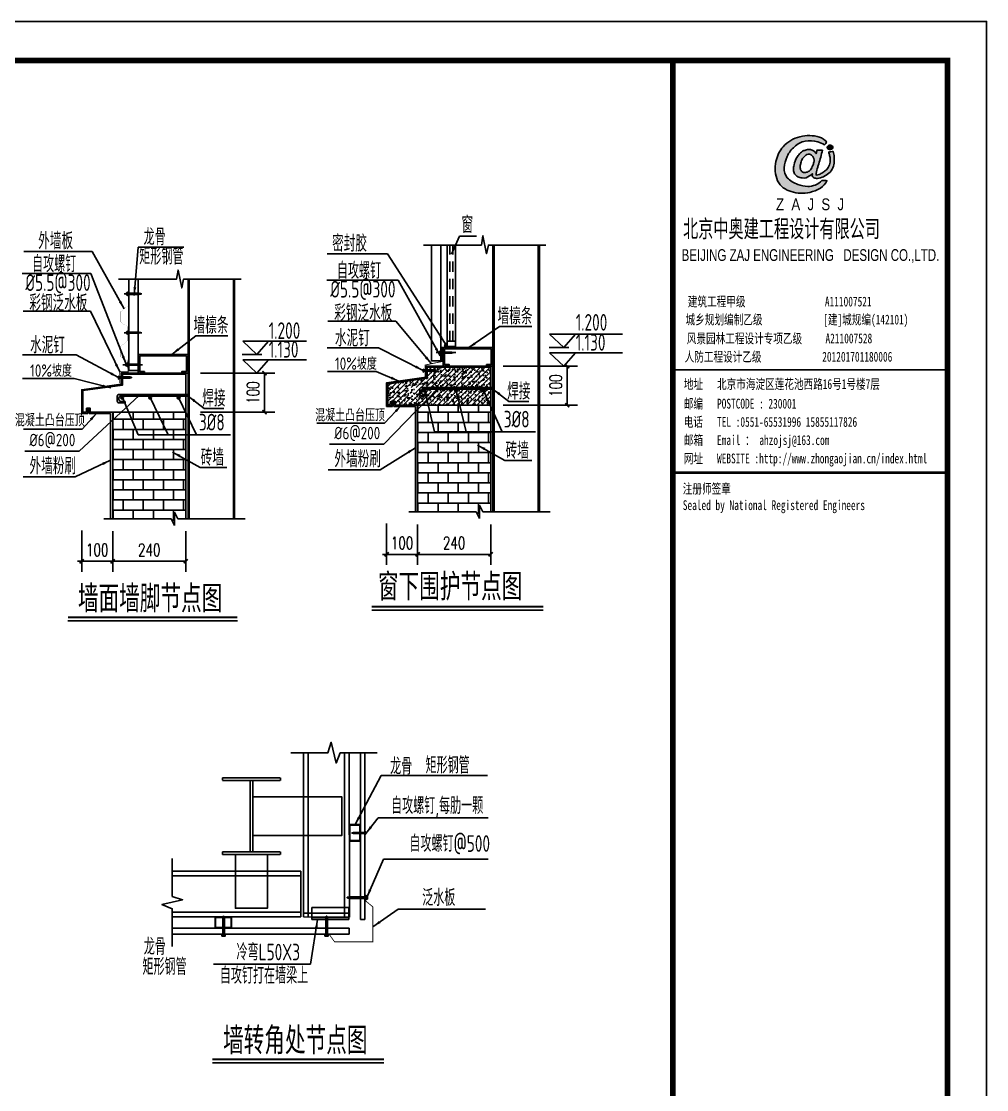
# Model space of a CAD drawing. Extents: x -89996 to 1006241, y -2176 to 440573.
# Drawn here: x 664828 to 699685, y 236336 to 274896 of the extents above; entities that cross this region are included whole.
import ezdxf
from ezdxf.enums import TextEntityAlignment as Align

# ---------------------------------------------------------------- set-up
doc = ezdxf.new("R2010")
doc.units = 0
doc.header["$LTSCALE"] = 1000
doc.header["$MEASUREMENT"] = 0
doc.linetypes.add('x2', pattern=[1.25, 0.75, -0.5])
for name, color, linetype in [('8', 3, 'Continuous'), ('ADIM', 3, 'Continuous'), ('AXIS', 3, 'Continuous'), ('BOLT', 251, 'Continuous'), ('GZ', 50, 'Continuous'), ('LT', 27, 'Continuous'), ('PUB_DIM', 3, 'Continuous'), ('PUB_TEXT', 7, 'Continuous'), ('PUB_TITLE', 4, 'Continuous'), ('TEXT', 7, 'Continuous'), ('WINDOW', 4, 'Continuous'), ('图签', 3, 'Continuous')]:
    doc.layers.add(name, color=color, linetype=linetype)
doc.styles.add('_gyy_title_Arial', font='arial.ttf', dxfattribs={"width": 0.7})
doc.styles.add('_gyy_title_ST', font='', dxfattribs={"width": 0.8})
doc.styles.add('_TCH_DIM_T3', font='SIMPLEX', dxfattribs={"width": 0.705882, "bigfont": 'GBCBIG'})
doc.styles.add('C', font='tssdeng.shx', dxfattribs={"height": 3, "bigfont": 'tssdchn.shx'})
doc.styles.add('HZ', font='txt.shx', dxfattribs={"width": 0.8, "bigfont": '000hztxt.shx'})
doc.styles.add('TSSD_Norm', font='tssdeng.shx', dxfattribs={"bigfont": 'hztxt.shx'})
doc.styles.add('标准字体', font='tssdeng.shx', dxfattribs={"width": 0.7, "bigfont": 'tssdchn.shx'})
doc.styles.get('_gyy_title_ST').set_extended_font_data('SimSun')
doc.dimstyles.new('_TCH_ARCH&&150', dxfattribs={"dimtxt": 446.25, "dimasz": 150, "dimexe": 375, "dimexo": 450, "dimgap": 189.375, "dimtad": 1, "dimdec": 0, "dimzin": 0, "dimdsep": 46, "dimtxsty": '_TCH_DIM_T3', "dimblk": 'ARCHTICK', "dimcen": 0.09, "dimclrt": 7, "dimazin": 2, "dimtfac": 1, "dimtdec": 0, "dimtix": 1, "dimtmove": 2, "dimatfit": 3, "dimfxl": 0, "dimtolj": 1, "dimtzin": 0, "dimarcsym": 0})
doc.dimstyles.new('TCH-200-1', dxfattribs={"dimtxt": 595, "dimasz": 200, "dimexe": 500, "dimexo": 600, "dimgap": 252.5, "dimtad": 1, "dimdec": 0, "dimzin": 0, "dimdsep": 46, "dimtxsty": '_TCH_DIM_T3', "dimblk": 'ARCHTICK', "dimcen": 0.09, "dimclrd": 3, "dimclre": 3, "dimclrt": 7, "dimazin": 2, "dimtfac": 1, "dimtdec": 0, "dimtix": 1, "dimtmove": 2, "dimatfit": 3, "dimfxl": 0, "dimtolj": 1, "dimtzin": 0, "dimarcsym": 0})

# ---------------------------------------------------------------- blocks, each defined once
blk = doc.blocks.new('_ArchTick')
at = {"color": 0, "linetype": 'ByBlock', "const_width": 0.4}
blk.add_lwpolyline([(-0.5, -0.5), (0.5, 0.5)], dxfattribs=at)
blk = doc.blocks.new('*X99')
at = {"color": 0}
for p, q in [((903710.7, -307545.5), (903713.7, -307542.6)), ((903710.7, -307554.3), (903716.7, -307548.3)), ((903710.7, -307563.2), (903716.7, -307557.2)), ((903710.7, -307572), (903716.7, -307566)), ((903710.7, -307580.9), (903716.7, -307574.9)), ((903710.7, -307589.7), (903716.7, -307583.7)), ((903710.7, -307598.5), (903716.7, -307592.5)), ((903712.2, -307606), (903716.1, -307602))]:
    blk.add_line(p, q, dxfattribs=at)
blk = doc.blocks.new('AUDIT_I_040821143925-1')
at = {"linetype": 'Continuous', "ltscale": 20, "xscale": -0.899999999919668, "yscale": 0.8999999999068677, "zscale": 0.9, "rotation": 269.9996944201824}
blk.add_blockref('*X99', (276843.2, -813343.8), dxfattribs=at)
blk = doc.blocks.new('GD')
at = {"linetype": 'Continuous', "ltscale": 20}
for p, q in [((0, 1.3), (15, 3.6)), ((0, -1.3), (0, 1.3)), ((15, 3.6), (137.5, 3.6)), ((108.1, -3.6), (108.1, 3.6)), ((137.5, -9.7), (137.5, 9.7)), ((137.5, 9.7), (140.8, 9.7)), ((140.8, -9.7), (140.8, 9.7)), ((148.5, 7.5), (140.8, 7.5)), ((148.5, 3.4), (140.8, 3.4)), ((150, -5.5), (150, 5.4)), ((0, -1.3), (15, -3.6)), ((15, -3.6), (137.5, -3.6)), ((137.5, -9.7), (140.8, -9.7)), ((148.5, -3.4), (140.8, -3.4)), ((148.5, -7.5), (140.8, -7.5))]:
    blk.add_line(p, q, dxfattribs=at)
blk.add_ellipse((148.5, 5.4), major_axis=(0, 2.08), ratio=0.698493, start_param=3.141597, end_param=6.28319, dxfattribs=at)
at = {"linetype": 'Continuous', "ltscale": 20, "extrusion": (0, 0, -1)}
for centre, major_axis, ratio, start_param, end_param in [((148.5, 0), (0, 3.37), 0.429967, -0.000017, 3.141602), ((148.5, -5.5), (0, 2.08), 0.698493, -0.000005, 3.141588)]:
    blk.add_ellipse(centre, major_axis=major_axis, ratio=ratio, start_param=start_param, end_param=end_param, dxfattribs=at)
at = {"layer": 'PUB_TEXT', "xscale": 1.825602383585646, "yscale": 1.341960000107064, "zscale": 1.34196}
blk.add_blockref('AUDIT_I_040821143925-1', (0, 0), dxfattribs=at)
blk = doc.blocks.new('*D337')
at = {"layer": 'Defpoints', "color": 0, "transparency": 16777216}
for p in [(668126, 256939), (670767, 256939), (670767, 255406)]:
    blk.add_point(p, dxfattribs=at)
at = {"layer": 'PUB_DIM', "color": 0, "lineweight": -2, "transparency": 16777216}
for p, q in [((668126, 256489), (668126, 255031)), ((670767, 256489), (670767, 255031)), ((668126, 255406), (670767, 255406))]:
    blk.add_line(p, q, dxfattribs=at)
at = {"layer": 'PUB_DIM', "color": 0, "lineweight": -2, "transparency": 16777216, "xscale": 150, "yscale": 150, "zscale": 150, "rotation": 180}
blk.add_blockref('_ArchTick', (668126, 255406), dxfattribs=at)
at = {"layer": 'PUB_DIM', "color": 0, "lineweight": -2, "transparency": 16777216, "xscale": 150, "yscale": 150, "zscale": 150}
blk.add_blockref('_ArchTick', (670767, 255406), dxfattribs=at)
at = {"layer": 'PUB_DIM', "color": 7, "transparency": 16777216, "insert": (669447, 255818), "char_height": 446.2, "attachment_point": 5, "style": '_TCH_DIM_T3'}
blk.add_mtext('\\A1;240', dxfattribs=at)
blk = doc.blocks.new('*D338')
at = {"layer": 'Defpoints', "color": 0, "transparency": 16777216}
for p in [(670846, 262199), (670846, 260788), (673610, 260788)]:
    blk.add_point(p, dxfattribs=at)
at = {"layer": 'PUB_DIM', "color": 0, "lineweight": -2, "transparency": 16777216}
for p, q in [((671296, 262199), (673985, 262199)), ((673610, 262199), (673610, 260788)), ((671296, 260788), (673985, 260788))]:
    blk.add_line(p, q, dxfattribs=at)
at = {"layer": 'PUB_DIM', "color": 0, "lineweight": -2, "transparency": 16777216, "xscale": 150, "yscale": 150, "zscale": 150}
for p, rotation in [((673610, 262199), 90), ((673610, 260788), 270)]:
    blk.add_blockref('_ArchTick', p, dxfattribs=dict(at, rotation=rotation))
at = {"layer": 'PUB_DIM', "color": 7, "transparency": 16777216, "insert": (673198, 261494), "char_height": 446.2, "attachment_point": 5, "rotation": 90, "style": '_TCH_DIM_T3'}
blk.add_mtext('\\A1;100', dxfattribs=at)
blk = doc.blocks.new('*D339')
at = {"layer": 'Defpoints', "color": 0, "transparency": 16777216}
for p in [(667008, 256971), (668126, 256939), (667008, 255406)]:
    blk.add_point(p, dxfattribs=at)
at = {"layer": 'PUB_DIM', "color": 0, "lineweight": -2, "transparency": 16777216}
for p, q in [((667008, 256521), (667008, 255031)), ((668126, 256489), (668126, 255031)), ((667008, 255406), (666858, 255406)), ((668126, 255406), (667008, 255406)), ((668126, 255406), (668276, 255406))]:
    blk.add_line(p, q, dxfattribs=at)
at = {"layer": 'PUB_DIM', "color": 0, "lineweight": -2, "transparency": 16777216, "xscale": 150, "yscale": 150, "zscale": 150}
blk.add_blockref('_ArchTick', (667008, 255406), dxfattribs=at)
at = {"layer": 'PUB_DIM', "color": 0, "lineweight": -2, "transparency": 16777216, "xscale": 150, "yscale": 150, "zscale": 150, "rotation": 180}
blk.add_blockref('_ArchTick', (668126, 255406), dxfattribs=at)
at = {"layer": 'PUB_DIM', "color": 7, "transparency": 16777216, "insert": (667567, 255818), "char_height": 446.2, "attachment_point": 5, "style": '_TCH_DIM_T3'}
blk.add_mtext('\\A1;100', dxfattribs=at)
blk = doc.blocks.new('*U335')
at = {"layer": '8', "color": 7, "linetype": 'Continuous'}
for points in [[(394895, -455903, -43641), (394896, -455916, -43641), (394896, -455889, -43641)], [(394896, -455889, -43641), (394900, -455929, -43641), (394900, -455876, -43641)], [(394896, -455916, -43641), (394896, -455889, -43641), (394900, -455929, -43641)], [(394900, -455876, -43641), (394907, -455941, -43641), (394907, -455865, -43641)], [(394900, -455929, -43641), (394900, -455876, -43641), (394907, -455941, -43641)], [(394907, -455865, -43641), (394915, -455951, -43641), (394915, -455854, -43641)], [(394907, -455941, -43641), (394907, -455865, -43641), (394915, -455951, -43641)], [(394915, -455854, -43641), (394926, -455960, -43641), (394926, -455846, -43641)], [(394915, -455951, -43641), (394915, -455854, -43641), (394926, -455960, -43641)], [(394926, -455846, -43641), (394938, -455966, -43641), (394938, -455839, -43641)], [(394926, -455960, -43641), (394926, -455846, -43641), (394938, -455966, -43641)], [(394938, -455839, -43641), (394950, -455970, -43641), (394950, -455835, -43641)], [(394938, -455966, -43641), (394938, -455839, -43641), (394950, -455970, -43641)], [(394950, -455835, -43641), (394964, -455971, -43641), (394964, -455834, -43641)], [(394950, -455970, -43641), (394950, -455835, -43641), (394964, -455971, -43641)]]:
    blk.add_solid(points, dxfattribs=at)
at = {"layer": '8', "color": 7, "linetype": 'Continuous', "extrusion": (0, 0, -1)}
for points in [[(-394964, -455971, 43641), (-394964, -455834, 43641), (-394977, -455970, 43641)], [(-394964, -455834, 43641), (-394977, -455970, 43641), (-394977, -455835, 43641)], [(-394977, -455970, 43641), (-394977, -455835, 43641), (-394990, -455966, 43641)], [(-394977, -455835, 43641), (-394990, -455966, 43641), (-394990, -455839, 43641)], [(-394990, -455966, 43641), (-394990, -455839, 43641), (-395002, -455960, 43641)], [(-394990, -455839, 43641), (-395002, -455960, 43641), (-395002, -455846, 43641)], [(-395002, -455960, 43641), (-395002, -455846, 43641), (-395012, -455951, 43641)], [(-395002, -455846, 43641), (-395012, -455951, 43641), (-395012, -455854, 43641)], [(-395012, -455951, 43641), (-395012, -455854, 43641), (-395021, -455941, 43641)], [(-395012, -455854, 43641), (-395021, -455941, 43641), (-395021, -455865, 43641)], [(-395021, -455941, 43641), (-395021, -455865, 43641), (-395027, -455929, 43641)], [(-395021, -455865, 43641), (-395027, -455929, 43641), (-395027, -455876, 43641)], [(-395027, -455929, 43641), (-395027, -455876, 43641), (-395031, -455916, 43641)], [(-395027, -455876, 43641), (-395031, -455916, 43641), (-395031, -455889, 43641)], [(-395031, -455916, 43641), (-395031, -455889, 43641), (-395033, -455903, 43641)]]:
    blk.add_solid(points, dxfattribs=at)
blk = doc.blocks.new('*U336')
at = {"layer": '8', "color": 7, "linetype": 'Continuous'}
for points in [[(397347, -455903, -43641), (397348, -455916, -43641), (397348, -455889, -43641)], [(397348, -455889, -43641), (397352, -455929, -43641), (397352, -455876, -43641)], [(397348, -455916, -43641), (397348, -455889, -43641), (397352, -455929, -43641)], [(397352, -455876, -43641), (397358, -455941, -43641), (397358, -455865, -43641)], [(397352, -455929, -43641), (397352, -455876, -43641), (397358, -455941, -43641)], [(397358, -455865, -43641), (397367, -455951, -43641), (397367, -455854, -43641)], [(397358, -455941, -43641), (397358, -455865, -43641), (397367, -455951, -43641)], [(397367, -455854, -43641), (397377, -455960, -43641), (397377, -455846, -43641)], [(397367, -455951, -43641), (397367, -455854, -43641), (397377, -455960, -43641)], [(397377, -455846, -43641), (397389, -455966, -43641), (397389, -455839, -43641)], [(397377, -455960, -43641), (397377, -455846, -43641), (397389, -455966, -43641)], [(397389, -455839, -43641), (397402, -455970, -43641), (397402, -455835, -43641)], [(397389, -455966, -43641), (397389, -455839, -43641), (397402, -455970, -43641)], [(397402, -455835, -43641), (397415, -455971, -43641), (397415, -455834, -43641)], [(397402, -455970, -43641), (397402, -455835, -43641), (397415, -455971, -43641)]]:
    blk.add_solid(points, dxfattribs=at)
at = {"layer": '8', "color": 7, "linetype": 'Continuous', "extrusion": (0, 0, -1)}
for points in [[(-397415, -455971, 43641), (-397415, -455834, 43641), (-397429, -455970, 43641)], [(-397415, -455834, 43641), (-397429, -455970, 43641), (-397429, -455835, 43641)], [(-397429, -455970, 43641), (-397429, -455835, 43641), (-397442, -455966, 43641)], [(-397429, -455835, 43641), (-397442, -455966, 43641), (-397442, -455839, 43641)], [(-397442, -455966, 43641), (-397442, -455839, 43641), (-397454, -455960, 43641)], [(-397442, -455839, 43641), (-397454, -455960, 43641), (-397454, -455846, 43641)], [(-397454, -455960, 43641), (-397454, -455846, 43641), (-397464, -455951, 43641)], [(-397454, -455846, 43641), (-397464, -455951, 43641), (-397464, -455854, 43641)], [(-397464, -455951, 43641), (-397464, -455854, 43641), (-397473, -455941, 43641)], [(-397464, -455854, 43641), (-397473, -455941, 43641), (-397473, -455865, 43641)], [(-397473, -455941, 43641), (-397473, -455865, 43641), (-397479, -455929, 43641)], [(-397473, -455865, 43641), (-397479, -455929, 43641), (-397479, -455876, 43641)], [(-397479, -455929, 43641), (-397479, -455876, 43641), (-397483, -455916, 43641)], [(-397479, -455876, 43641), (-397483, -455916, 43641), (-397483, -455889, 43641)], [(-397483, -455916, 43641), (-397483, -455889, 43641), (-397484, -455903, 43641)]]:
    blk.add_solid(points, dxfattribs=at)
blk = doc.blocks.new('*D340')
at = {"layer": 'Defpoints', "color": 0, "transparency": 16777216}
for p in [(679135, 257190), (681776, 257190), (681776, 255658)]:
    blk.add_point(p, dxfattribs=at)
at = {"layer": 'PUB_DIM', "color": 0, "lineweight": -2, "transparency": 16777216}
for p, q in [((679135, 256740), (679135, 255283)), ((681776, 256740), (681776, 255283)), ((679135, 255658), (681776, 255658))]:
    blk.add_line(p, q, dxfattribs=at)
at = {"layer": 'PUB_DIM', "color": 0, "lineweight": -2, "transparency": 16777216, "xscale": 150, "yscale": 150, "zscale": 150, "rotation": 180}
blk.add_blockref('_ArchTick', (679135, 255658), dxfattribs=at)
at = {"layer": 'PUB_DIM', "color": 0, "lineweight": -2, "transparency": 16777216, "xscale": 150, "yscale": 150, "zscale": 150}
blk.add_blockref('_ArchTick', (681776, 255658), dxfattribs=at)
at = {"layer": 'PUB_DIM', "color": 7, "transparency": 16777216, "insert": (680456, 256070), "char_height": 446.2, "attachment_point": 5, "style": '_TCH_DIM_T3'}
blk.add_mtext('\\A1;240', dxfattribs=at)
blk = doc.blocks.new('*D341')
at = {"layer": 'Defpoints', "color": 0, "transparency": 16777216}
for p in [(681776, 262451), (681776, 261039), (684540, 261039)]:
    blk.add_point(p, dxfattribs=at)
at = {"layer": 'PUB_DIM', "color": 0, "lineweight": -2, "transparency": 16777216}
for p, q in [((682226, 262451), (684915, 262451)), ((684540, 262451), (684540, 261039)), ((682226, 261039), (684915, 261039))]:
    blk.add_line(p, q, dxfattribs=at)
at = {"layer": 'PUB_DIM', "color": 0, "lineweight": -2, "transparency": 16777216, "xscale": 150, "yscale": 150, "zscale": 150}
for p, rotation in [((684540, 262451), 90), ((684540, 261039), 270)]:
    blk.add_blockref('_ArchTick', p, dxfattribs=dict(at, rotation=rotation))
at = {"layer": 'PUB_DIM', "color": 7, "transparency": 16777216, "insert": (684128, 261745), "char_height": 446.2, "attachment_point": 5, "rotation": 90, "style": '_TCH_DIM_T3'}
blk.add_mtext('\\A1;100', dxfattribs=at)
blk = doc.blocks.new('*D342')
at = {"layer": 'Defpoints', "color": 0, "transparency": 16777216}
for p in [(678017, 257222), (679135, 257190), (678017, 255658)]:
    blk.add_point(p, dxfattribs=at)
at = {"layer": 'PUB_DIM', "color": 0, "lineweight": -2, "transparency": 16777216}
for p, q in [((678017, 256772), (678017, 255283)), ((679135, 256740), (679135, 255283)), ((678017, 255658), (677867, 255658)), ((679135, 255658), (678017, 255658)), ((679135, 255658), (679285, 255658))]:
    blk.add_line(p, q, dxfattribs=at)
at = {"layer": 'PUB_DIM', "color": 0, "lineweight": -2, "transparency": 16777216, "xscale": 150, "yscale": 150, "zscale": 150}
blk.add_blockref('_ArchTick', (678017, 255658), dxfattribs=at)
at = {"layer": 'PUB_DIM', "color": 0, "lineweight": -2, "transparency": 16777216, "xscale": 150, "yscale": 150, "zscale": 150, "rotation": 180}
blk.add_blockref('_ArchTick', (679135, 255658), dxfattribs=at)
at = {"layer": 'PUB_DIM', "color": 7, "transparency": 16777216, "insert": (678576, 256070), "char_height": 446.2, "attachment_point": 5, "style": '_TCH_DIM_T3'}
blk.add_mtext('\\A1;100', dxfattribs=at)
blk = doc.blocks.new('dd')
at = {"layer": '图签'}
h = blk.add_hatch(color=5, dxfattribs=at)
h.set_gradient(color1=(0, 0, 255), color2=(36, 36, 255), one_color=1, tint=0.57)
h.paths.add_polyline_path([(452, 1270, -0.093206), (531, 1562, -0.136321), (716, 1807, -0.161039), (988, 1948, -0.108591), (1307, 1935, -0.049497), (1479, 1861, 0.062627), (1539, 1932, 0.094388), (1351, 2056, 0.136326), (854, 2062, 0.161722), (430, 1810, 0.133661), (243, 1435, 0.158414), (286, 937, 0.22517), (632, 669, 0.138663), (1107, 646, 0.074676), (1375, 753, 0.125344), (1543, 944, 0.006312), (1413, 948, -0.090385), (1244, 833, -0.096745), (1053, 797, -0.073845), (803, 850, -0.140868), (530, 1020, -0.160753)])
h = blk.add_hatch(color=5, dxfattribs=at)
h.set_gradient(color1=(0, 0, 255), color2=(36, 36, 255), one_color=1, tint=0.57)
h.paths.add_polyline_path([(1306, 1289, 0.011169), (1334, 1370, 0.005807), (1431, 1724, 0.01105), (1292, 1724, 0.016796), (1267, 1634, 0.125943), (1203, 1704, 0.083806), (1120, 1739, 0.082879), (1047, 1739, -0.008503), (952, 1710, 0.060057), (844, 1628, 0.086078), (774, 1532, 0.099424), (705, 1347, 0.12153), (690, 1225, 0.102644), (719, 1122, 0.056648), (797, 1042, 0.092914), (913, 1013, 0.194578), (1098, 1064, -0.002562), (1175, 1122, 0.064354), (1167, 1068, 0.172385), (1207, 1017, 0.105458), (1300, 1002, 0.086567), (1454, 1046, 0.047674), (1592, 1136, 0.166359), (1692, 1274, 0.096748), (1728, 1431, 0.03151), (1728, 1548, 0.041815), (1700, 1691, 0.007654), (1588, 1673, -0.009919), (1610, 1585, -0.068269), (1624, 1482, -0.105336), (1605, 1352, -0.14652), (1528, 1223, -0.070486), (1434, 1151, -0.077937), (1341, 1103, -0.127098), (1272, 1084, -0.114215), (1267, 1129, -0.007609)])
h.paths.add_polyline_path([(865, 1245, -0.099994), (863, 1328, -0.050974), (888, 1427, -0.120527), (938, 1529, -0.043888), (1002, 1595, -0.08446), (1063, 1619, -0.147309), (1127, 1607, -0.037474), (1177, 1572, -0.06931), (1209, 1507, -0.067662), (1213, 1431, -0.02676), (1211, 1413, 0.017209), (1183, 1329, -0.048815), (1120, 1223, -0.139096), (1046, 1163, -0.097991), (944, 1153, -0.085394), (909, 1169, -0.149141)], flags=16)
h = blk.add_hatch(color=1, dxfattribs=at)
h.set_gradient(color1=(255, 0, 0), color2=(255, 0, 0), tint=0.57)
h.paths.add_polyline_path([(1557, 1818, 0.386553), (1564, 1757, 0.170676), (1604, 1736, 0.082224), (1657, 1743, 0.087509), (1686, 1766, 0.264235), (1694, 1804, 0.244333), (1636, 1850, 0.30271)])
blk.add_lwpolyline([(1539, 1932, 0.094388), (1351, 2056, 0.136326), (854, 2062, 0.161722), (430, 1810, 0.133661), (243, 1435, 0.158414), (286, 937, 0.22517), (632, 669, 0.138663), (1107, 646, 0.074676), (1375, 753, 0.125344), (1543, 944, 0.006312), (1413, 948, -0.090385), (1244, 833, -0.096745), (1053, 797, -0.073845), (803, 850, -0.140868), (530, 1020, -0.160753), (452, 1270, -0.093206), (531, 1562, -0.136321), (716, 1807, -0.161039), (988, 1948, -0.108591), (1307, 1935, -0.049497), (1479, 1861, 0.062627)], format="xyb", close=True, dxfattribs=at)
for points in [[(1431, 1724, 0.011041), (1292, 1724, 0.016796), (1267, 1634, 0.125943), (1203, 1704, 0.083806), (1120, 1739, 0.082879), (1047, 1739, -0.008503), (952, 1710, 0.060057), (844, 1628, 0.086078), (774, 1532, 0.099424), (705, 1347, 0.12153), (690, 1225, 0.102644), (719, 1122, 0.056648), (797, 1042, 0.092914), (913, 1013, 0.194578), (1098, 1064, -0.002562), (1175, 1122, 0.064354), (1167, 1068, 0.172385), (1207, 1017, 0.105458), (1300, 1002, 0.086567), (1454, 1046, 0.047674), (1592, 1136, 0.166359), (1692, 1274, 0.096748), (1728, 1431, 0.03151), (1728, 1548, 0.041815), (1700, 1691, 0.007654), (1588, 1673, -0.009919), (1610, 1585, -0.068269), (1624, 1482, -0.105336), (1605, 1352, -0.14652), (1528, 1223, -0.070486), (1434, 1151, -0.077937), (1341, 1103, -0.127098), (1272, 1084, -0.114215), (1267, 1129, -0.007609), (1306, 1289, 0.011169), (1334, 1370, 0.005782), (1430, 1722, 0.069025)], [(1694, 1804, 0.243958), (1636, 1850, 0.303117), (1557, 1818, 0.386553), (1564, 1757, 0.170676), (1604, 1736, 0.082224), (1657, 1743, 0.087509), (1686, 1766, 0.264235), (1694, 1804, -7.823139)], [(1213, 1431, 0.067662), (1209, 1507, 0.06931), (1177, 1572, 0.037474), (1127, 1607, 0.147309), (1063, 1619, 0.08446), (1002, 1595, 0.043888), (938, 1529, 0.120527), (888, 1427, 0.050974), (863, 1328, 0.099994), (865, 1245, 0.149141), (909, 1169, 0.085394), (944, 1153, 0.097991), (1046, 1163, 0.139096), (1120, 1223, 0.048815), (1183, 1329, -0.017209), (1211, 1413, 0.02676), (1213, 1431, 0.441273)]]:
    blk.add_lwpolyline(points, format="xyb", dxfattribs=at)
at = {"insert": (246, 492), "char_height": 300, "width": 8000, "attachment_point": 1, "style": 'HZ'}
blk.add_mtext('{\\fArial|b0|i0|c0|p32;Z  A  J  S  J}', dxfattribs=at)
blk = doc.blocks.new('*U1188')
at = {"layer": 'PUB_TITLE'}
blk.add_line((-4959, -5584), (0, -5584), dxfattribs=at)
at = {"layer": 'PUB_TITLE', "const_width": 106}
blk.add_lwpolyline([(-4959, 0), (0, 0), (0, -40586), (-4959, -40586)], close=True, dxfattribs=at)
at = {"layer": 'PUB_TITLE', "const_width": 49.6}
blk.add_lwpolyline([(-4959, -7440), (0, -7440)], dxfattribs=at)
at = {"layer": '图签', "xscale": 0.7084206796058772, "yscale": 0.7084206796058772, "zscale": 0.7084206796058772}
blk.add_blockref('dd', (-3269, -2837), dxfattribs=at)
at = {"color": 1, "insert": (-4774, -2867), "char_height": 359.79, "width": 4705.79, "attachment_point": 1, "style": 'HZ'}
blk.add_mtext('北京中奥建工程设计有限公司', dxfattribs=at)
at = {"layer": 'PUB_TITLE', "width": 0.7}
for s, height, style, p in [('BEIJING ZAJ ENGINEERING   DESIGN CO.,LTD.', 212.53, '_gyy_title_Arial', (-2474, -3617)), ('建筑工程甲级                 A111007521             ', 177.1, '_gyy_title_ST', (-2481, -4438)), ('城乡规划编制乙级             [建]城规编(142101)', 177.1, '_gyy_title_ST', (-2717, -4763)), ('风景园林工程设计专项乙级     A211007528           ', 177.1, '_gyy_title_ST', (-2569, -5103)), ('人防工程设计乙级             201201701180006', 177.1, '_gyy_title_ST', (-2871, -5434))]:
    blk.add_text(s, height=height, dxfattribs=dict(at, style=style)).set_placement(p, align=Align.CENTER)
at = {"layer": 'PUB_TITLE', "style": '_gyy_title_ST', "width": 0.7}
for s, p in [('地址   北京市海淀区莲花池西路16号1号楼7层', (-4761, -5927)), ('邮编   POSTCODE : 230001', (-4761, -6281)), ('电话   TEL :0551-65531996 15855117826', (-4761, -6610)), ('邮箱   Email ： ahzojsj@163.com', (-4761, -6939)), ('网址   WEBSITE :http://www.zhongaojian.cn/index.html', (-4761, -7270)), ('注册师签章', (-4780, -7815)), ('Sealed by National Registered Engineers', (-4779, -8113))]:
    blk.add_text(s, height=177.1, dxfattribs=at).set_placement(p)

msp = doc.modelspace()

# ---------------------------------------------------------------- hatches: boundary and pattern name
at = {"layer": 'AXIS'}
msp.add_hatch(color=256, dxfattribs=at).paths.add_polyline_path([(680204.2, 263265.3), (680204.2, 263309.47, 0.53275391), (680095.47, 263126.21), (680204.2, 263126.21), (680204.2, 263165.25)])
at = {"layer": 'BOLT'}
h = msp.add_hatch(dxfattribs=at)
h.set_pattern_fill('AR-B816', color=256, scale=300, style=0)
h.set_pattern_definition([(0, (159364.5, 350060.3), (0, 363.9312), []), (90, (159364.5, 350060.3), (-363.9312, 363.9312), [363.9312, -363.9312])])
h.paths.add_polyline_path([(670362.73, 257178.57), (670482.7, 256938.63), (670767.12, 256938.63), (670767.12, 260787.18), (668126.18, 260787.18), (668126.18, 256938.63), (670242.76, 256938.63), (670362.73, 256698.69)])
h = msp.add_hatch(dxfattribs=at)
h.set_pattern_fill('AR-B816', color=256, scale=300, style=0)
h.set_pattern_definition([(0, (170373.6, 350312.18), (0, 363.9312), []), (90, (170373.6, 350312.18), (-363.9312, 363.9312), [363.9312, -363.9312])])
h.paths.add_polyline_path([(681371.82, 257430.44), (681491.79, 257190.5), (681776.21, 257190.5), (681776.22, 261039.06), (679135.28, 261039.06), (679135.28, 257190.5), (681251.85, 257190.5), (681371.82, 256950.56)])
at = {"layer": 'PUB_DIM'}
h = msp.add_hatch(dxfattribs=at)
h.set_pattern_fill('钢筋混凝土', color=251, scale=50, style=0)
h.set_pattern_definition([(45, (-143511.88, -43665.95), (-88.388348, 88.388348), []), (50, (-143511.88, -43665.95), (358.63009, -31.37607), [37.5, -412.5]), (355, (-143511.9, -43665.95), (-69.37567, 376.09607), [30, -330]), (100.4514, (-143482, -43668.56), (289.25469, 344.71977), [31.8701, -350.57106]), (46.1842, (-143511.9, -43565.95), (533.62052, -82.7595), [56.25, -618.75]), (96.6356, (-143467.4, -43572.84), (467.33135, 487.05894), [47.80514, -525.8565]), (351.1842, (-143511.9, -43565.95), (467.33097, 487.0593), [45, -495]), (21, (-143461.88, -43590.95), (298.45353, -201.30945), [37.5, -412.5]), (326, (-143461.9, -43590.95), (121.65767, 362.57502), [30, -330]), (71.4514, (-143437, -43607.72), (420.11131, 161.26525), [31.8701, -350.57106]), (37.5, (-143511.88, -43665.95), (6.079928, 166.446927), [0, -326, 0, -335, 0, -331.25]), (7.5, (-143511.88, -43665.95), (131.53477, 197.205856), [0, -191, 0, -318.5, 0, -126.25]), (327.5, (-143623.38, -43665.95), (266.911218, -11.277436), [0, -125, 0, -390, 0, -517.5]), (317.5, (-143673.38, -43665.95), (291.593085, 50.05249), [0, -162.5, 0, -259, 0, -367.5])])
edge = h.paths.add_edge_path()
edge.add_arc((679677.92, 261566.67), 51.51, -180, 0, ccw=False)
edge.add_arc((679677.92, 261566.67), 51.51, 89.999785, 180, ccw=False)
edge.add_line((679677.92, 261618.18), (678989.48, 261618.19))
edge.add_arc((678989, 261566.68), 51.51, 0, 89.458421, ccw=False)
edge.add_arc((678989, 261566.68), 51.51, -180, 0, ccw=False)
edge.add_arc((678989, 261566.68), 51.51, 89.999785, 180, ccw=False)
edge.add_line((678989, 261618.19), (678936.11, 261625.19))
edge.add_arc((678936.11, 261557.69), 67.5, 90, 180.000319)
edge.add_line((678868.61, 261557.69), (678868.61, 261497.29))
edge.add_arc((678936.11, 261497.29), 67.5, 180.000319, 270)
edge.add_line((678936.11, 261429.79), (679091.23, 261429.79))
edge.add_line((679091.23, 261429.79), (679091.23, 261373.54))
edge.add_line((679091.23, 261373.54), (678879.86, 261373.54))
edge.add_arc((678879.86, 261441.04), 67.5, 180.000439, 270, ccw=False)
edge.add_line((678812.36, 261441.04), (678812.36, 261613.94))
edge.add_arc((678879.86, 261613.94), 67.5, 90, 180.000439, ccw=False)
edge.add_line((678879.86, 261681.44), (681776.22, 261681.8))
edge.add_line((681776.22, 261681.8), (681776.22, 262411.67))
edge.add_line((681776.22, 262411.67), (679485.2, 262411.3))
edge.add_line((679485.2, 262411.3), (679485.2, 262313.09))
edge.add_line((679485.2, 262313.09), (679767.19, 262313.09))
edge.add_line((679767.19, 262313.09), (679817.76, 262299.89))
edge.add_line((679817.76, 262299.89), (679817.76, 262285.54))
edge.add_line((679817.76, 262285.54), (679767.19, 262272.33))
edge.add_line((679767.19, 262272.33), (679485.2, 262272.33))
edge.add_line((679485.2, 262272.33), (679485.2, 262015.35))
edge.add_line((679485.2, 262015.35), (678056.22, 261818.34))
edge.add_line((678056.22, 261818.34), (678056.24, 261039.04))
edge.add_line((678056.24, 261039.04), (681776.22, 261039.07))
edge.add_line((681776.22, 261039.07), (681776.22, 261625.18))
edge.add_line((681776.22, 261625.18), (681516.6, 261618.18))
edge.add_arc((681516.6, 261566.67), 51.51, 0, 89.999785, ccw=False)
edge.add_arc((681516.6, 261566.67), 51.51, -180, 0, ccw=False)
edge.add_arc((681516.6, 261566.67), 51.51, 89.999785, 180, ccw=False)
edge.add_line((681516.6, 261618.18), (679678.06, 261618.18))
edge.add_arc((679677.92, 261566.67), 51.51, 0, 89.844309, ccw=False)

# ---------------------------------------------------------------- linework, layer by layer
at = {"color": 0, "ltscale": 30}
for p, q in [((681855.45, 266822.81), (681855.45, 257190.5)), ((681899.1, 266822.81), (681899.1, 257190.5)), ((683495.52, 266822.81), (683495.52, 257190.5)), ((683538.39, 266822.81), (683538.39, 257190.5)), ((670846.35, 265586.24, 15046.45), (670846.35, 256938.63, 15046.45)), ((670890, 265586.24, 15046.45), (670890, 256938.63, 15046.45)), ((672486.42, 265586.24, 15046.45), (672486.42, 256938.63, 15046.45)), ((672529.29, 265586.24, 15046.45), (672529.29, 256938.63, 15046.45)), ((668047.05, 260747.19, 15046.45), (668047.05, 256938.63, 15046.45)), ((668126.18, 260787.18, 15046.45), (668126.18, 256938.63, 15046.45)), ((670767.12, 260787.19, 15046.45), (670767.12, 256938.63, 15046.45)), ((679056.15, 260999.06), (679056.15, 257190.5)), ((679135.28, 261039.06), (679135.28, 257190.5)), ((681776.22, 261039.06), (681776.22, 257190.5)), ((681371.82, 257430.44), (681491.79, 257190.5)), ((681371.82, 256950.56), (681371.82, 257430.44)), ((667808.76, 256938.63, 15046.45), (670242.76, 256938.63, 15046.45)), ((670242.76, 256938.63, 15046.45), (670362.73, 256698.69, 15046.45)), ((670362.73, 257178.57, 15046.45), (670482.7, 256938.63, 15046.45)), ((670362.73, 256698.69, 15046.45), (670362.73, 257178.57, 15046.45)), ((670482.7, 256938.63, 15046.45), (672909.92, 256938.63, 15046.45)), ((678817.86, 257190.5), (681251.85, 257190.5)), ((681251.85, 257190.5), (681371.82, 256950.56)), ((681491.79, 257190.5), (683919.02, 257190.5))]:
    msp.add_line(p, q, dxfattribs=at)
at = {"linetype": 'Continuous', "ltscale": 20}
for p, q in [((679342.59, 262238.35), (679342.59, 262347.04)), ((679353.68, 262347.04), (679342.59, 262347.04)), ((679353.68, 262238.35), (679342.59, 262238.35)), ((679353.68, 262238.35), (679353.68, 262347.04)), ((679767.19, 262313.08), (679353.68, 262313.07)), ((679767.19, 262272.32), (679353.68, 262272.32)), ((679817.76, 262299.87), (679767.19, 262313.08)), ((679817.76, 262285.52), (679767.19, 262272.32)), ((679817.76, 262285.52), (679817.76, 262299.87)), ((668333.5, 261986.48, 15046.45), (668333.5, 262095.17, 15046.45)), ((668344.59, 262095.17, 15046.45), (668333.5, 262095.17, 15046.45)), ((668344.59, 261986.48, 15046.45), (668333.5, 261986.48, 15046.45)), ((668344.59, 261986.48, 15046.45), (668344.59, 262095.17, 15046.45)), ((668758.09, 262061.2, 15046.45), (668344.59, 262061.2, 15046.45)), ((668758.09, 262020.45, 15046.45), (668344.59, 262020.44, 15046.45)), ((668808.66, 262048, 15046.45), (668758.09, 262061.2, 15046.45)), ((668808.66, 262033.65, 15046.45), (668758.09, 262020.45, 15046.45)), ((668808.66, 262033.65, 15046.45), (668808.66, 262048, 15046.45))]:
    msp.add_line(p, q, dxfattribs=at)
for p, q in [((668436.11, 261795.86, 15046.45), (668436.11, 262199.41, 15046.45)), ((667274.89, 260747.17, 15046.45), (668047.05, 260747.17, 15046.45)), ((678283.04, 260999.04), (679055.19, 260999.04)), ((678323.04, 261039.06), (678976.92, 261039.04)), ((677071.94, 242480.65), (677071.94, 248498.49)), ((677227.39, 242480.65), (677227.39, 248498.49)), ((676666.23, 242168.29), (670275.13, 242168.29)), ((676666.23, 242168.29), (676666.23, 241950.77)), ((677071.94, 242480.65), (677227.39, 242480.65)), ((676666.23, 241950.77), (670275.13, 241950.77))]:
    msp.add_line(p, q)
at = {"color": 3}
for p, q in [((676654.93, 242914.19), (675312.62, 242914.19)), ((675312.62, 242476.24), (675312.62, 242914.19)), ((676654.93, 242552.38), (675312.62, 242552.23)), ((676654.93, 242476.39), (676654.93, 242914.19)), ((676654.93, 242476.39), (675312.62, 242476.24))]:
    msp.add_line(p, q, dxfattribs=at)
for points in [[(683772.46, 266822.81), (681692.42, 266822.81), (681626.6, 266510.07), (681496.51, 267157.02), (681439.03, 266822.81), (679347.79, 266822.81)], [(681854.49, 260999.06), (681854.49, 260999.06), (681854.49, 262451.28), (679444.25, 262451.28), (679444.25, 262047.73), (678016.22, 261850.74), (678016.24, 260999.04), (678231.35, 260999.05)], [(678323.04, 261039.06), (681776.22, 261039.06), (681776.22, 262411.28), (679484.25, 262411.28), (679484.25, 262015.33), (678056.22, 261818.34), (678056.24, 261039.04), (678191.35, 261039.04)], [(678323.04, 261039.06), (678323.04, 261182.61), (678191.35, 261182.61), (678191.35, 261039.04)], [(678283.04, 260999.04), (678283.04, 261142.61), (678231.35, 261142.61), (678231.35, 260999.04)]]:
    msp.add_lwpolyline(points)
at = {"elevation": 15046.45}
for points in [[(672763.36, 265586.24), (670683.33, 265586.24), (670617.5, 265273.51), (670487.41, 265920.46), (670429.93, 265586.24), (668338.69, 265586.24)], [(670846.35, 260747.19), (670846.35, 260747.19), (670846.35, 262199.41), (668436.11, 262199.41), (668436.11, 261795.86), (667008.08, 261598.87), (667008.1, 260747.17), (667223.2, 260747.18)], [(667314.89, 260787.19), (670768.07, 260787.19), (670768.07, 262159.41), (668476.11, 262159.41), (668476.11, 261763.46), (667048.08, 261566.47), (667048.1, 260787.17), (667183.2, 260787.17)], [(667314.89, 260787.19), (667314.89, 260930.74), (667183.2, 260930.74), (667183.2, 260787.17)], [(667274.89, 260747.17), (667274.89, 260890.74), (667223.2, 260890.74), (667223.2, 260747.17)]]:
    msp.add_lwpolyline(points, dxfattribs=at)
at = {"const_width": 3, "elevation": 15046.45}
msp.add_lwpolyline([(668671.24, 265586.24), (668671.24, 264620.91), (668409.88, 264416.69), (668409.88, 264042.67), (668673.05, 263874.76), (668673.05, 263374.69), (668409.88, 263169.06), (668409.88, 262795.04), (668659.87, 262627.13), (668659.87, 262377.1)], dxfattribs=at)
at = {"color": 1, "const_width": 30, "elevation": 15046.45}
for points in [[(680521.98, 263605.03), (680521.98, 263144.3), (680021.98, 263144.3), (680021.98, 262619.12), (679406.47, 262489.71), (679406.47, 262074.12)], [(668684.66, 262689.49), (668684.46, 262244.54), (668379.38, 262244.54), (668379.38, 261840.99)]]:
    msp.add_lwpolyline(points, dxfattribs=at)
at = {"color": 1, "const_width": 30}
msp.add_lwpolyline([(675767.01, 241934.46), (675947.97, 241934.46), (676141, 241668.87), (677521.36, 241668.87), (677521.36, 242932.51), (677243.89, 243161.89), (677243.89, 243367.12)], dxfattribs=at)
at = {"layer": '8', "color": 7, "linetype": 'Continuous'}
for p, q in [((679215.46, 261613.94), (679215.46, 261441.03)), ((679271.71, 261557.69), (679271.71, 261497.28)), ((679284.07, 261681.43), (681855.45, 261681.42)), ((679349.52, 261625.18), (681855.45, 261625.17)), ((668293.12, 261362.05, 15046.45), (668293.12, 261189.15, 15046.45)), ((668349.37, 261305.8, 15046.45), (668349.37, 261245.4, 15046.45)), ((668360.62, 261429.55, 15046.45), (670846.35, 261429.54, 15046.45)), ((668360.62, 261121.65, 15046.45), (668571.99, 261121.65, 15046.45)), ((668416.87, 261373.3, 15046.45), (670846.35, 261373.29, 15046.45)), ((668416.87, 261177.9, 15046.45), (668571.99, 261177.9, 15046.45)), ((668571.99, 261177.9, 15046.45), (668571.99, 261121.65, 15046.45)), ((679282.96, 261373.53), (679494.33, 261373.53)), ((679339.21, 261429.78), (679494.33, 261429.78)), ((679494.33, 261429.78), (679494.33, 261373.53))]:
    msp.add_line(p, q, dxfattribs=at)
at = {"layer": '8', "color": 1, "linetype": 'Continuous', "ltscale": 0.2}
msp.add_line((676672.37, 242700.07), (675015.03, 242700.27), dxfattribs=at)
at = {"layer": '8', "color": 7, "linetype": 'Continuous'}
for centre in [(679392.1, 261566.68), (680526.17, 261573.66), (681516.6, 261566.65), (668469.76, 261314.79, 15046.45), (669482.41, 261314.78, 15046.45), (670507.5, 261314.78, 15046.45)]:
    msp.add_circle(centre, 51.51, dxfattribs=at)
for centre, start, end in [((679282.96, 261613.94), 90, 180), ((679282.96, 261441.03), 180, 270), ((679339.21, 261557.69), 90, 180), ((679339.21, 261497.28), 180, 270), ((668360.62, 261362.05, 15046.45), 90, 180), ((668360.62, 261189.15, 15046.45), 180, 270), ((668416.87, 261305.8, 15046.45), 90, 180), ((668416.87, 261245.4, 15046.45), 180, 270)]:
    msp.add_arc(centre, 67.5, start, end, dxfattribs=at)
at = {"layer": 'ADIM'}
for p, q in [((669177.95, 265061.19, 15046.45), (668541.13, 265061.19, 15046.45)), ((669177.95, 263657.91, 15046.45), (668541.13, 263657.91, 15046.45)), ((669205.5, 262502.11, 15046.45), (668498.38, 262502.11, 15046.45))]:
    msp.add_line(p, q, dxfattribs=at)
at = {"layer": 'AXIS'}
for p, q in [((684411.3, 263126.21), (683905.67, 263605.01)), ((683905.67, 263605.01), (686536.8, 263605.01)), ((684411.3, 263126.21), (684840.82, 263605.01)), ((673325.65, 262876.05, 15046.45), (672820.02, 263354.84, 15046.45)), ((672820.02, 263354.84, 15046.45), (675125.47, 263354.84, 15046.45)), ((673325.65, 262876.05, 15046.45), (673755.17, 263354.84, 15046.45)), ((683890.62, 263126.21), (684591.86, 263126.21)), ((672804.97, 262876.05, 15046.45), (673506.2, 262876.05, 15046.45)), ((673325.65, 262199.41, 15046.45), (672820.02, 262678.2, 15046.45)), ((672820.02, 262678.2, 15046.45), (675125.47, 262678.2, 15046.45)), ((673325.65, 262199.41, 15046.45), (673755.17, 262678.2, 15046.45)), ((684411.3, 262451.28), (683905.67, 262930.07)), ((683905.67, 262930.07), (686536.8, 262930.07)), ((684411.3, 262451.28), (684840.82, 262930.07)), ((683890.62, 262451.28), (684591.86, 262451.28)), ((672804.97, 262199.41, 15046.45), (673506.2, 262199.41, 15046.45)), ((681516.6, 261566.65), (682192.7, 260078.84, -32730.47)), ((670507.5, 261314.78, 15046.45), (671152.5, 259970.41, -17684.02)), ((669051.6, 259968.03, -17741.95), (672386.61, 259970.41, -17684.02)), ((679750.54, 260078.84, -32730.47), (683395.71, 260078.84, -32730.47))]:
    msp.add_line(p, q, dxfattribs=at)
at = {"layer": 'BOLT'}
msp.add_line((680519.59, 262938.38), (679812.46, 262938.38), dxfattribs=at)
at = {"layer": 'GZ'}
for p, q in [((672094.53, 247591.2), (674176.96, 247591.2)), ((672095.83, 247591.98), (672095.83, 247501.43)), ((674184.53, 247493.88), (674184.53, 247591.98)), ((672094.53, 247497.45), (674176.96, 247497.45)), ((673088.87, 244916.36), (673088.87, 247497.45)), ((673182.62, 244916.36), (673182.62, 247497.45)), ((672094.53, 244916.36), (674176.96, 244916.36)), ((672094.53, 244916.36), (672094.53, 244822.61)), ((674184.53, 244819.04), (674184.53, 244917.14)), ((672094.53, 244822.61), (674176.96, 244822.61))]:
    msp.add_line(p, q, dxfattribs=at)
for points in [[(673182.62, 246907.13), (676395.01, 246907.13), (676395.01, 245507.91), (673182.62, 245507.91)], [(672556.96, 244822.61), (673714.53, 244822.61), (673714.53, 242884.63), (672556.96, 242884.63)]]:
    msp.add_lwpolyline(points, close=True, dxfattribs=at)
at = {"layer": 'LT'}
for p, q in [((669046.8, 262299.43, 15046.45), (669046.8, 265586.24, 15046.45)), ((675015.03, 242567.77), (675014.03, 248498.49)), ((675187.68, 242567.75), (675186.67, 248498.49)), ((676499.7, 242567.59), (676498.72, 248498.49)), ((676672.37, 242567.57), (676671.36, 248498.49)), ((674923.76, 244225.12), (670275.13, 244225.88)), ((674923.97, 242567.77), (674923.76, 244225.12)), ((674923.79, 244052.48), (670275.13, 244053.24)), ((674923.95, 242740.42), (670275.13, 242741.18)), ((674923.97, 242567.78), (670275.13, 242568.54)), ((676672.37, 242567.57), (675015.03, 242567.77))]:
    msp.add_line(p, q, dxfattribs=at)
for points in [[(679976.59, 266811.69), (679976.59, 262638.98), (679639.12, 262638.98), (679639.12, 266811.69)], [(674564.03, 248498.49), (675014.03, 248498.49), (675898.71, 248498.49), (676018.71, 248873.49), (676196.18, 248124.43), (676342.71, 248498.49), (677227.39, 248498.49), (677677.39, 248498.49)], [(670275.13, 244675.88), (670275.13, 244225.88), (670275.13, 243310.32), (670650.13, 243190.32), (669901.07, 243012.85), (670275.13, 242866.32), (670275.13, 241950.77), (670275.13, 241500.77)]]:
    msp.add_lwpolyline(points, dxfattribs=at)
at = {"layer": 'LT', "elevation": 15046.45}
msp.add_lwpolyline([(669046.8, 265586.24), (669046.8, 262299.43), (668709.33, 262299.43), (668709.33, 265586.24)], dxfattribs=at)
at = {"layer": 'LT'}
for points in [[(681855.45, 262451.28), (681855.45, 263126.21), (680055.63, 263126.21), (680055.63, 262451.28), (680280.61, 262451.28), (680280.61, 262507.53), (680111.87, 262507.53), (680111.87, 263069.97), (681799.2, 263069.97), (681799.2, 262507.53), (681630.47, 262507.53), (681630.47, 262451.28)], [(676671.94, 245907.84), (677071.94, 245907.84), (677071.94, 245307.84), (676671.94, 245307.84)], [(676691.94, 245887.84), (677051.94, 245887.84), (677051.94, 245327.84), (676691.94, 245327.84)], [(672422.2, 242568.29), (672422.2, 242168.29), (671822.2, 242168.29), (671822.2, 242568.29)], [(672402.2, 242548.29), (672402.2, 242188.29), (671842.2, 242188.29), (671842.2, 242548.29)]]:
    msp.add_lwpolyline(points, close=True, dxfattribs=at)
at = {"layer": 'LT', "elevation": 15046.45}
msp.add_lwpolyline([(670846.35, 262199.41), (670846.35, 262874.34), (669046.53, 262874.34), (669046.53, 262199.41), (669271.51, 262199.41), (669271.51, 262255.65), (669102.78, 262255.65), (669102.78, 262818.1), (670790.11, 262818.1), (670790.11, 262255.65), (670621.37, 262255.65), (670621.37, 262199.41)], close=True, dxfattribs=at)
at = {"layer": 'PUB_DIM'}
for p, q in [((679872.22, 261646.57), (677920.78, 259631.49, -32730.47)), ((679392.1, 261566.68), (679750.54, 260078.84, -32730.47)), ((680526.17, 261573.66), (680886.33, 260078.84, -32730.47)), ((669080.69, 261394.7, 15046.45), (666911.68, 259379.62, -17684.02)), ((668481.15, 261316.25, 15046.45), (669050.6, 259970.41, -17684.02)), ((669482.41, 261314.78, 15046.45), (670133.13, 259970.41, -17684.02)), ((675958.49, 259631.49, -32730.47), (677920.78, 259631.49, -32730.47)), ((664949.39, 259379.62, -17684.02), (666911.68, 259379.62, -17684.02))]:
    msp.add_line(p, q, dxfattribs=at)
at = {"layer": 'PUB_TEXT', "color": 3}
for p, q in [((677480.71, 253639.54, 15046.45), (683675.41, 253639.54, 15046.45)), ((666508.02, 253260.93, 30092.9), (672629.9, 253260.93, 30092.9)), ((671726.56, 237302.02), (677921.26, 237302.02))]:
    msp.add_line(p, q, dxfattribs=at)
at = {"layer": 'PUB_TEXT', "color": 3, "const_width": 70.88}
for points, elevation in [([(677480.71, 253766.28), (683675.41, 253766.28)], 15046.45), ([(666508.02, 253387.67), (672629.9, 253387.67)], 30092.9)]:
    msp.add_lwpolyline(points, dxfattribs=dict(at, elevation=elevation))
msp.add_lwpolyline([(671726.56, 237428.76), (677921.26, 237428.76)], dxfattribs=at)
at = {"layer": 'PUB_TITLE'}
msp.add_lwpolyline([(551085.01, 190896.12), (699685.01, 190896.12), (699685.01, 274896.12), (551085.01, 274896.12)], close=True, dxfattribs=at)
at = {"layer": 'PUB_TITLE', "const_width": 200}
msp.add_lwpolyline([(554620.37, 192310.26), (554620.37, 273481.97), (698270.87, 273481.97), (698270.87, 192310.26)], close=True, dxfattribs=at)
at = {"layer": 'WINDOW'}
for p, q in [((680204.2, 263354.03), (680204.2, 266822.81)), ((680504.12, 263354.03), (680504.12, 266822.81))]:
    msp.add_line(p, q, dxfattribs=at)
at = {"layer": 'WINDOW', "color": 4, "linetype": 'x2', "ltscale": 0.5}
for p, q in [((680304.17, 263354.03), (680304.17, 266822.81)), ((680404.15, 263354.03), (680404.15, 266822.81))]:
    msp.add_line(p, q, dxfattribs=at)
at = {"layer": 'WINDOW'}
msp.add_lwpolyline([(680204.2, 263165.25), (680504.12, 263165.25), (680504.12, 263353.49), (680204.2, 263353.49)], close=True, dxfattribs=at)

# ---------------------------------------------------------------- block references
at = {"xscale": 2, "yscale": 2, "zscale": 2}
msp.add_blockref('*U1188', (698270.87, 273481.97), dxfattribs=at)
at = {"color": 0, "ltscale": 30, "xscale": -3.374662497866666, "yscale": 5.624437499995111, "zscale": 5.624437499999999}
msp.add_blockref('GD', (680421.22, 262938.38), dxfattribs=at)
at = {"layer": '8', "color": 7, "linetype": 'Continuous', "xscale": 0.75, "yscale": 0.75, "zscale": 0.75}
for name, p in [('*U335', (372857.8, 603321.69, 47776.92)), ('*U335', (383171.73, 603493.66, 32730.47)), ('*U335', (383649.33, 603573.57, 32730.47)), ('*U335', (384303.29, 603500.66, 32730.47)), ('*U336', (383455.03, 603493.65, 32730.47)), ('*U335', (372249.91, 603241.77, 47776.92)), ('*U335', (373259.17, 603241.35, 47788.42)), ('*U336', (372445.93, 603241.77, 47776.92))]:
    msp.add_blockref(name, p, dxfattribs=at)
at = {"layer": 'PUB_TEXT'}
for p, xscale, yscale, zscale in [((669137.13, 265061.19, 15046.45), -3.374662497866666, 5.624437499995111, 5.624437499999999), ((669137.13, 263657.91, 15046.45), -3.374662497866666, 5.624437499995111, 5.624437499999999), ((669111.08, 262502.11, 15046.45), -3.374662497866666, 5.624437499995111, 5.624437499999999), ((676763.31, 245598.13), 3.374662497866666, 5.624437499995111, 5.624437499999999), ((676596.66, 243268.85), 4.859513996927999, 8.099189999992959, 8.099189999999998)]:
    msp.add_blockref('GD', p, dxfattribs=dict(at, xscale=xscale, yscale=yscale, zscale=zscale))
at = {"layer": 'PUB_TEXT', "xscale": 4.859513996927999, "yscale": 8.099189999992959, "zscale": 8.099189999999998, "rotation": 270.0000000000087}
for p in [(672132.53, 242602.74), (675851.46, 242602.74)]:
    msp.add_blockref('GD', p, dxfattribs=at)

# ---------------------------------------------------------------- texts
at = {"layer": 'PUB_TEXT', "style": 'C', "width": 0.8}
for s, p in [('10%坡度', (676152.79, 262317.73)), ('10%坡度', (665143.7, 262065.86, 15046.45)), ('混凝土凸台压顶', (664595.06, 260275.44, 15046.45)), ('混凝土凸台压顶', (675437.86, 260455.29)), ('%%c6@200', (676128.29, 259810.9, -32730.47)), ('%%c6@200', (665119.19, 259559.02, -17684.02))]:
    msp.add_text(s, height=450, dxfattribs=at).set_placement(p)
at = {"layer": 'TEXT'}
for s, height, style, width, p in [('窗', 600, 'TSSD_Norm', 0.7, (680724.11, 267255.75, 15046.45)), ('外墙板', 600, 'TSSD_Norm', 0.7, (665437.44, 266672.14, 15046.45)), ('龙骨', 600, '标准字体', 0.7, (669242.87, 266816.25, 15046.45)), ('密封胶', 600, 'TSSD_Norm', 0.7, (676047.95, 266583.65)), ('自攻螺钉', 600, '标准字体', 0.7, (665214.49, 265839.47, 15132.5)), ('矩形钢管', 600, '标准字体', 0.7, (669086.08, 266117.26, 15046.45)), ('自攻螺钉', 600, '标准字体', 0.7, (676223.59, 265601.2, 86.05)), ('%%C5.5@300', 600, '标准字体', 0.7, (664975.18, 265165.92, 15132.5)), ('%%C5.5@300', 600, '标准字体', 0.7, (675984.28, 264927.66, 86.05)), ('彩钢泛水板', 600, 'TSSD_Norm', 0.7, (665116.22, 264431.29, 15046.45)), ('彩钢泛水板', 600, 'TSSD_Norm', 0.7, (676125.32, 264070.11)), ('墙檩条', 600, 'TSSD_Norm', 0.7, (682025.3, 263959.31)), ('墙檩条', 600, 'TSSD_Norm', 0.7, (671049.24, 263625.09, 15046.45)), ('1.200', 600, 'TSSD_Norm', 0.7, (684845.93, 263732.6)), ('1.200', 600, 'TSSD_Norm', 0.7, (673760.28, 263434.09, 15046.45)), ('水泥钉', 600, 'TSSD_Norm', 0.7, (676151.38, 263162.49)), ('水泥钉', 600, 'TSSD_Norm', 0.7, (665142.28, 262910.62, 15046.45)), ('1.130', 600, 'TSSD_Norm', 0.7, (684845.93, 263009.32)), ('1.130', 600, 'TSSD_Norm', 0.7, (673760.28, 262757.45, 15046.45)), ('焊接', 600, 'TSSD_Norm', 0.7, (682370.27, 261245.53)), ('焊接', 600, 'TSSD_Norm', 0.7, (671361.17, 260993.65, 15046.45)), ('3%%C8', 600, 'TSSD_Norm', 0.7, (671239.88, 260129.54, -17684.02)), ('3%%C8', 600, 'TSSD_Norm', 0.7, (682248.97, 260237.97, -32730.47)), ('砖墙', 600, 'TSSD_Norm', 0.7, (671304.85, 258853.71, 15046.45)), ('砖墙', 600, 'TSSD_Norm', 0.7, (682313.95, 259105.58)), ('外墙粉刷', 600, 'TSSD_Norm', 0.7, (665123.7, 258546.7, 15046.45)), ('外墙粉刷', 600, 'TSSD_Norm', 0.7, (676132.8, 258798.58)), ('窗下围护节点图', 980, 'C', 0.8, (677703.97, 253992.29)), ('墙面墙脚节点图', 980, 'C', 0.8, (666870.73, 253560.19, 15046.45)), ('龙骨', 600, '标准字体', 0.7, (678144.44, 247710.46)), ('矩形钢管', 600, '标准字体', 0.7, (679422.92, 247746.75)), ('自攻螺钉,每肋一颗', 600, '标准字体', 0.7, (678178.04, 246287.91)), ('自攻螺钉@500', 600, '标准字体', 0.7, (678840.1, 244919.65)), ('泛水板', 600, '标准字体', 0.7, (679302.8, 242967.65)), ('龙骨', 600, '标准字体', 0.7, (669249.73, 241199.22)), ('冷弯L50X3', 600, '标准字体', 0.7, (672596.39, 241002.34)), ('矩形钢管', 600, '标准字体', 0.7, (669201.76, 240472.66)), ('自攻钉打在墙梁上', 600, '标准字体', 0.7, (671995.78, 240158.33)), ('墙转角处节点图', 980, 'C', 0.8, (672112.76, 237612.74, -15046.45))]:
    msp.add_text(s, height=height, dxfattribs=dict(at, style=style, width=width)).set_placement(p)

# ---------------------------------------------------------------- dimensions: what is measured, and where the dimension line sits
at = {"layer": 'PUB_DIM'}
for p1, p2, distance, text, picture, middle in [((670846.35, 262199.41, 15046.45), (670846.35, 260787.82, 15046.45), 2764.02, '100', '*D338', (673197.87, 261493.61, 15046.45)), ((681776.22, 262451.28), (681776.22, 261039.06), 2764.02, '100', '*D341', (684127.73, 261745.17)), ((668126.17, 256938.63, 15046.45), (670767.11, 256938.63, 15046.45), -1532.82, '240', '*D337', (669446.64, 255818.31, 15046.45)), ((679135.27, 257190.5), (681776.21, 257190.5), -1532.82, '240', '*D340', (680455.74, 256070.18))]:
    dim = msp.add_aligned_dim(p1=p1, p2=p2, distance=distance, text=text, dimstyle='_TCH_ARCH&&150', override={"dimlfac": 0.33333}, dxfattribs=at)
    dim.commit()
    dim.dimension.update_dxf_attribs({"geometry": picture, "text_midpoint": middle})
for base, p1, p2, picture, middle in [((678017.21, 255657.68), (679135.28, 257190.5), (678017.21, 257222.46), '*D342', (678576.24, 256070.18)), ((667008.1, 255405.81, 15046.45), (668126.17, 256938.63, 15046.45), (667008.1, 256970.59, 15046.45), '*D339', (667567.13, 255818.31, 15046.45))]:
    dim = msp.add_linear_dim(base=base, p1=p1, p2=p2, text='100', dimstyle='_TCH_ARCH&&150', override={"dimlfac": 0.33333}, dxfattribs=at)
    dim.commit()
    dim.dimension.update_dxf_attribs({"geometry": picture, "text_midpoint": middle})

# ---------------------------------------------------------------- leaders
at = {"layer": 'AXIS'}
for points in [[(680355.55, 266488.23, 15046.45), (680647.74, 267137.5, 15046.45), (681262.46, 267137.5, 15046.45)], [(668540.56, 264518.8, 15046.45), (667381.21, 266587.82, 15046.45), (664915.94, 266587.82, 15046.45)], [(668901.05, 265000.61, 15046.45), (669051.22, 266744.02, 15046.45), (670689.62, 266744.02, 15046.45)], [(680127.22, 263272.63), (678046.09, 266505.33), (675874.88, 266505.33)], [(668609.78, 262521.08, 15046.45), (667341.88, 265790.87, 15046.45), (664855.92, 265790.87, 15046.45)], [(679949.42, 262824.91), (678434.54, 265552.6), (675865.02, 265552.6)], [(668380.09, 262244.54, 15046.45), (667329, 264431.29, 15046.45), (664888.71, 264431.29, 15046.45)], [(679635.78, 262537.92), (678348.69, 264070.11), (675897.81, 264070.11)], [(680955.54, 263099.52), (682099.15, 263881.88), (683259.28, 263881.88)], [(670258.53, 262874.34, 15046.45), (671123.09, 263547.66, 15046.45), (672283.23, 263547.66, 15046.45)], [(679342.59, 262292.69), (677728.41, 263108.35), (675873.31, 263108.35)], [(668333.5, 262040.82, 15046.45), (666812.93, 262856.48, 15046.45), (664864.21, 262856.48, 15046.45)], [(678464.5, 261912.58), (677645.97, 262251.83), (675883.58, 262251.83)], [(668056.67, 261662.39, 15046.45), (666730.48, 261999.96, 15046.45), (664874.48, 261999.96, 15046.45)], [(681855.45, 261625.17), (682435.28, 261178.91), (683153.99, 261178.91)], [(670846.35, 261373.29, 15046.45), (671426.18, 260927.04, 15046.45), (672144.89, 260927.04, 15046.45)], [(667539.04, 260747.17, 15046.45), (667023.43, 260171.5, 15046.45), (664901.09, 260171.5, 15046.45)], [(678553.38, 261039.05), (677945.75, 260392.42), (675497.19, 260392.42)], [(681298.93, 259603.66), (682291.39, 259050.39), (683259.81, 259050.39)], [(670289.83, 259351.79, 15046.45), (671282.29, 258798.52, 15046.45), (672250.71, 258798.52, 15046.45)], [(679056.15, 259500.79), (677782.83, 258712.92), (675908.37, 258712.92)], [(668047.05, 259054.08, 15046.45), (666773.73, 258461.05, 15046.45), (664899.27, 258461.05, 15046.45)], [(676871.94, 245887.84), (677819.23, 247679.44), (681658.91, 247679.44)], [(677264.61, 245579.15), (677716.11, 246148.46), (681687.97, 246148.46)], [(677299.87, 243270.54), (677907.74, 244650.29), (681680.45, 244650.29)], [(677521.36, 242215.67), (678440.09, 242848.42), (681593.38, 242848.42)], [(675526.83, 242476.26), (675271.18, 240870.47), (671769.32, 240870.47)]]:
    msp.add_leader(points, dimstyle='TCH-200-1', override={"dimasz": 300}, dxfattribs=at)

doc.saveas('drawing.dxf')
